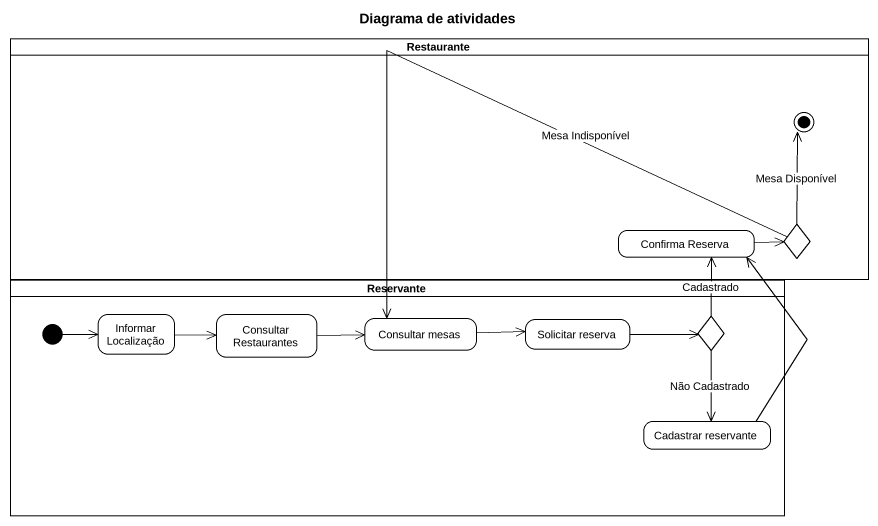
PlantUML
@startuml
title Diagrama de atividades
hide empty description
state Restaurante <<partition>> {
  state "Confirma Reserva" as Confirma_Reserva
  state choice1 <<choice>>
  choice1 -up-> [*] : Mesa Disponível
}
state Reservante <<partition>> {
  state "Informar Localização" as Informar_Localização
  state "Consultar Restaurantes" as Consultar_Restaurantes
  state "Consultar mesas" as Consultar_mesas
  state "Solicitar reserva" as Solicitar_reserva
  state choice2 <<choice>>
  state "Cadastrar reservante" as Cadastrar_reservante
  [*] -right-> Informar_Localização
}
Confirma_Reserva -right-> choice1
choice1 -left-> Consultar_mesas : Mesa Indisponível
Informar_Localização -right-> Consultar_Restaurantes
Consultar_Restaurantes -right-> Consultar_mesas
Consultar_mesas -right-> Solicitar_reserva
Solicitar_reserva -right-> choice2
choice2 -up-> Confirma_Reserva : Cadastrado
choice2 --> Cadastrar_reservante : Não Cadastrado
Cadastrar_reservante -up-> Confirma_Reserva
@enduml
